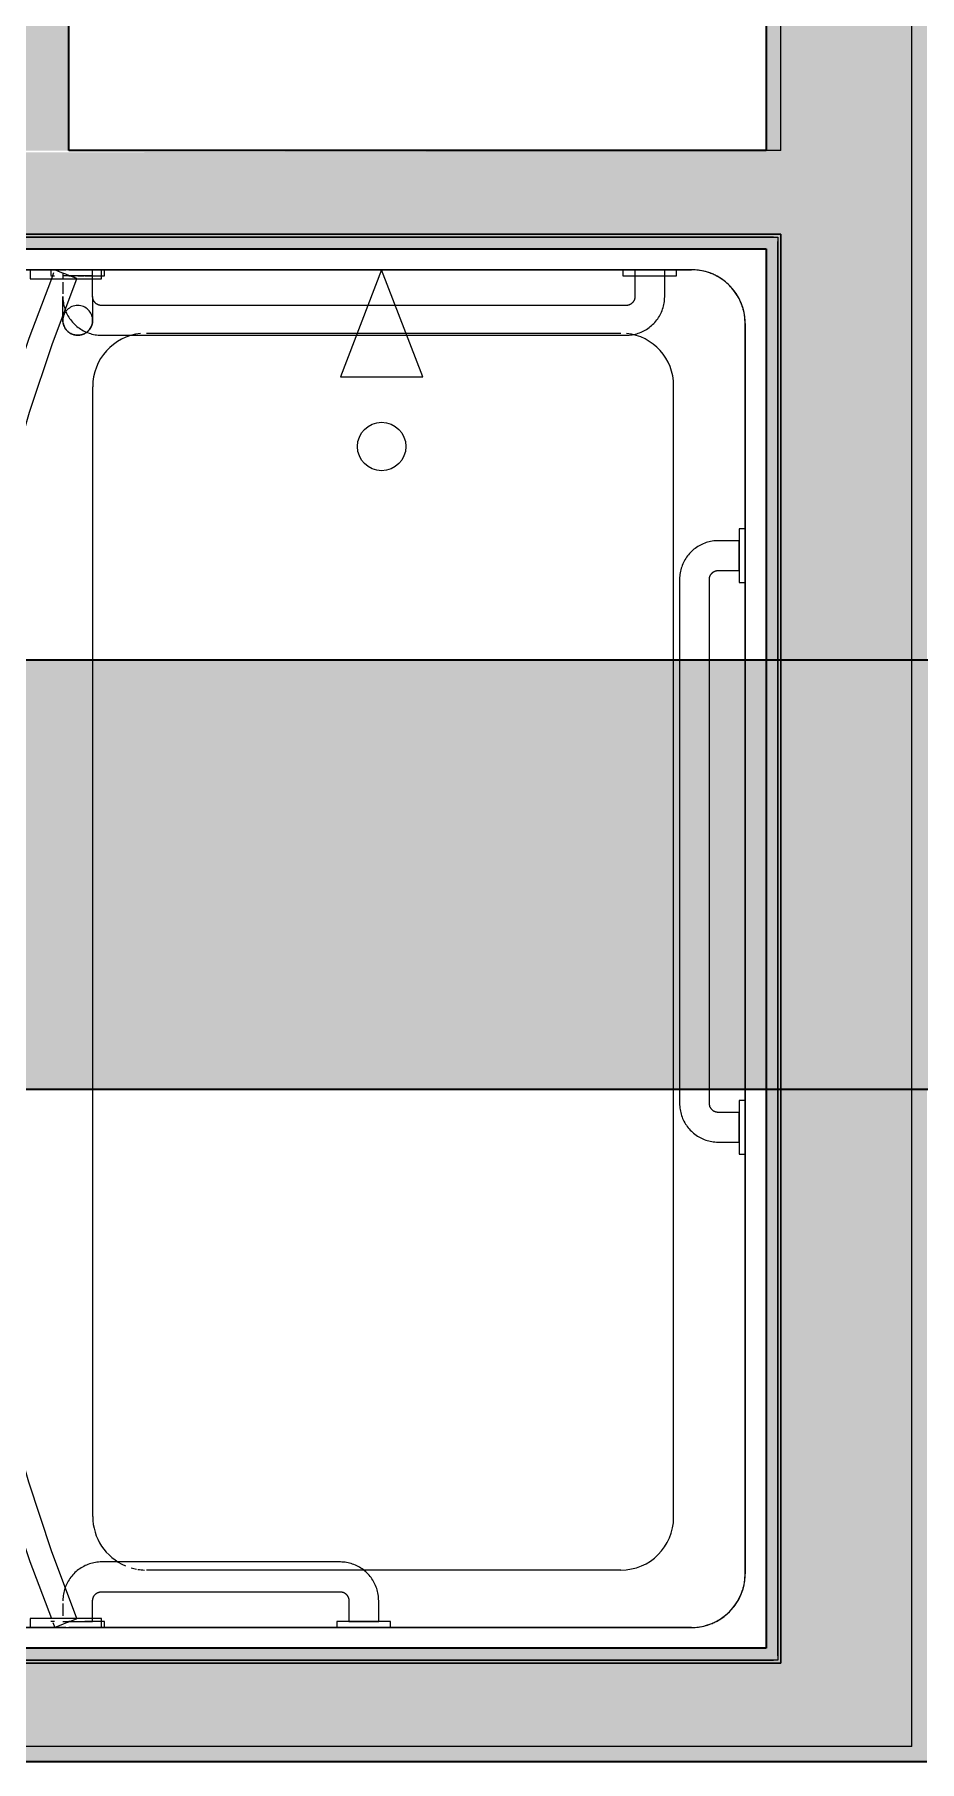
# Model space of a CAD drawing. Header units: inches. Extents: x 6 to 8416, y -388 to 6104.
# Drawn here: x 5370 to 5407.1, y 1670.8 to 1743.3 of the extents above; entities that cross this region are included whole.
import ezdxf

# ---------------------------------------------------------------- set-up
doc = ezdxf.new("R2010")
doc.units = ezdxf.units.IN
doc.header["$MEASUREMENT"] = 0
doc.linetypes.add('Dash 1_16_', pattern=[48, 24, -24])
for name, color, linetype, lineweight in [('A-GENM', 13, 'Continuous', 18), ('A-WALL', 113, 'Continuous', 25), ('A-WALL-PATT', 111, 'Continuous', 35), ('G-ANNO-SYMB', 111, 'Continuous', 13), ('I-WALL', 2, 'Continuous', 25), ('P-SANR-FIXT', 6, 'Continuous', 18), ('Q-SPCQ', 91, 'Continuous', 18)]:
    doc.layers.add(name, color=color, linetype=linetype, lineweight=lineweight)

# ---------------------------------------------------------------- blocks, each defined once
blk = doc.blocks.new('z Nested-Shower Surround-Tub-Prefab - Variable-V304-LEVEL 3 - PLAN Copy 1 Copy 1')
at = {"layer": 'A-GENM'}
for p, q in [((60, 0), (0, 0)), ((0, 0), (0, -32)), ((0, -0.625), (0, 0)), ((0, 0), (60, 0)), ((0, -32), (0, -0.625)), ((60, -32), (60, 0)), ((60, 0), (60, -0.625)), ((60, -0.625), (60, -32)), ((56.25, -1.5), (3.75, -1.5)), ((3.75, -1.5), (56.25, -1.5)), ((56.25, -1.5), (3.75, -1.5)), ((1.5, -3.75), (1.5, -5.058)), ((1.5, -29.25), (1.5, -3.75)), ((1.5, -3.75), (1.5, -5.058)), ((58.5, -29.25), (58.5, -3.75)), ((58.5, -3.75), (58.5, -29.25)), ((58.5, -29.25), (58.5, -3.75)), ((53.877, -4.5), (6.371, -4.5)), ((1.5, -5.942), (1.5, -29.058)), ((1.5, -5.942), (1.5, -29.058)), ((4.159, -15.729), (4.159, -6.712)), ((56.089, -6.712), (56.089, -18.5)), ((4.159, -17.771), (4.159, -15.729)), ((4.159, -26.623), (4.159, -17.771)), ((56.089, -18.5), (56.089, -26.623)), ((53.839, -28.873), (6.409, -28.873)), ((1.5, -29.869), (1.5, -29.25)), ((58.5, -29.869), (58.5, -29.25)), ((58.5, -29.25), (58.5, -29.869)), ((58.5, -29.869), (58.5, -29.25)), ((1.5, -30), (1.5, -30.75)), ((1.5, -30.75), (1.5, -30)), ((1.5, -30), (1.5, -30.75)), ((58.5, -30.75), (58.5, -30)), ((58.5, -30), (58.5, -30.75)), ((58.5, -30.75), (58.5, -30)), ((1.5, -30.75), (1.5, -32)), ((1.5, -32), (1.5, -30.75)), ((1.5, -30.75), (1.5, -32)), ((58.5, -32), (58.5, -30.75)), ((58.5, -30.75), (58.5, -32)), ((58.5, -32), (58.5, -30.75)), ((0, -32), (1.5, -32)), ((0.625, -32), (0.125, -32)), ((1.5, -32), (0.625, -32)), ((1.5, -32), (5.826, -32)), ((6.125, -32), (6.42, -32)), ((6.433, -32), (8.252, -32)), ((8.398, -32), (9.275, -32)), ((9.275, -32), (25.25, -32)), ((25.25, -32), (50.725, -32)), ((50.725, -32), (51.148, -32)), ((51.2, -32), (53.966, -32)), ((54.047, -32), (55.25, -32)), ((55.25, -32), (58.5, -32)), ((58.5, -32), (60, -32)), ((59.375, -32), (58.5, -32)), ((59.709, -32), (59.375, -32))]:
    blk.add_line(p, q, dxfattribs=at)
at = {"layer": 'A-GENM', "lineweight": 9}
for p, q in [((60, 0), (0, 0)), ((0, 0), (0, -33)), ((0, -0.625), (0, 0)), ((0, 0), (60, 0)), ((0, -32), (0, -0.625)), ((0.125, -33), (0.125, -0.125)), ((0.125, -0.125), (59.875, -0.125)), ((0.125, -0.313), (0.125, -0.625)), ((0.125, -0.625), (0.125, -32)), ((59.688, -0.125), (0.312, -0.125)), ((59.875, -0.125), (59.875, -33)), ((59.875, -0.625), (59.875, -0.313)), ((59.875, -32), (59.875, -0.625)), ((60, -33), (60, 0)), ((60, 0), (60, -0.625)), ((60, -0.625), (60, -32)), ((0, -33), (0, -32)), ((0.125, -32), (0.125, -33)), ((59.875, -33), (59.875, -32)), ((60, -32), (60, -33)), ((0, -33), (0.125, -33)), ((0.125, -33), (0, -33)), ((59.875, -33), (60, -33)), ((60, -33), (59.875, -33))]:
    blk.add_line(p, q, dxfattribs=at)
at = {"layer": 'A-GENM'}
blk.add_circle((8.92, -16.75), 1.016, dxfattribs=at)
for centre, radius, start, end in [((3.75, -3.75), 2.25, 90, 180), ((3.75, -3.75), 2.25, 135, 150), ((3.75, -3.75), 2.25, 135, 150), ((3.75, -3.75), 2.25, 120, 135), ((3.75, -3.75), 2.25, 120, 135), ((3.75, -3.75), 2.25, 114.97132, 120), ((3.75, -3.75), 2.25, 114.97132, 120), ((3.75, -3.75), 2.25, 110.02868, 114.97132), ((3.75, -3.75), 2.25, 110.02868, 114.97132), ((3.75, -3.75), 2.25, 105, 110.02868), ((3.75, -3.75), 2.25, 105, 110.02868), ((3.75, -3.75), 2.25, 90, 105), ((3.75, -3.75), 2.25, 90, 105), ((56.25, -3.75), 2.25, 75, 90), ((56.25, -3.75), 2.25, 0, 90), ((56.25, -3.75), 2.25, 75, 90), ((56.25, -3.75), 2.25, 69.97132, 75), ((56.25, -3.75), 2.25, 69.97132, 75), ((56.25, -3.75), 2.25, 65.02868, 69.97132), ((56.25, -3.75), 2.25, 65.02868, 69.97132), ((56.25, -3.75), 2.25, 60, 65.02868), ((56.25, -3.75), 2.25, 60, 65.02868), ((56.25, -3.75), 2.25, 45, 60), ((56.25, -3.75), 2.25, 45, 60), ((56.25, -3.75), 2.25, 30, 45), ((56.25, -3.75), 2.25, 30, 45), ((3.75, -3.75), 2.25, 155.02868, 159.97132), ((3.75, -3.75), 2.25, 155.02868, 159.97132), ((3.75, -3.75), 2.25, 150, 155.02868), ((3.75, -3.75), 2.25, 150, 155.02868), ((56.25, -3.75), 2.25, 24.97132, 30), ((56.25, -3.75), 2.25, 24.97132, 30), ((56.25, -3.75), 2.25, 20.02868, 24.97132), ((56.25, -3.75), 2.25, 20.02868, 24.97132), ((3.75, -3.75), 2.25, 165, 180), ((3.75, -3.75), 2.25, 165, 180), ((3.75, -3.75), 2.25, 159.97132, 165), ((3.75, -3.75), 2.25, 159.97132, 165), ((56.25, -3.75), 2.25, 15, 20.02868), ((56.25, -3.75), 2.25, 15, 20.02868), ((56.25, -3.75), 2.25, 0, 15), ((56.25, -3.75), 2.25, 0, 15), ((6.371, -6.712), 2.212, 90, 173.90233), ((53.877, -6.712), 2.212, 0, 90), ((53.839, -26.623), 2.25, 350.70084, 358.17134), ((6.409, -26.623), 2.25, 186.2418, 270), ((53.839, -26.623), 2.25, 270, 336.98712), ((53.839, -26.623), 2.25, 343.42574, 349.3325)]:
    blk.add_arc(centre, radius, start, end, dxfattribs=at)
blk = doc.blocks.new('z Nested-Shower Grab Bars - Variable-V305-LEVEL 3 - PLAN Copy 1 Copy 1')
at = {"layer": 'A-GENM', "linetype": 'Dash 1_16_', "lineweight": 9}
for p, q in [((10.875, 0), (10.875, -0.25)), ((10.913, 0), (10.875, 0)), ((10.913, 0), (10.875, 0)), ((10.875, 0), (10.875, -0.25)), ((10.913, 0), (10.875, 0)), ((10.913, 0), (10.875, 0)), ((10.875, -0.25), (11.687, -0.25)), ((10.875, -0.25), (11.687, -0.25)), ((10.875, -0.25), (11.687, -0.25)), ((10.875, -0.25), (13.125, -0.25)), ((11.026, 0), (10.913, 0)), ((11.026, 0), (10.913, 0)), ((11.026, 0), (10.913, 0)), ((11.026, 0), (10.913, 0)), ((11.205, 0), (11.026, 0)), ((11.205, 0), (11.026, 0)), ((11.205, 0), (11.026, 0)), ((11.205, 0), (11.026, 0)), ((11.438, 0), (11.205, 0)), ((11.438, 0), (11.205, 0)), ((11.438, 0), (11.205, 0)), ((11.438, 0), (11.205, 0)), ((11.375, -0.25), (11.375, -1.125)), ((11.688, -0.25), (11.375, -0.25)), ((11.688, -0.25), (11.375, -0.25)), ((11.375, -0.25), (11.375, -1.125)), ((12.625, -0.25), (11.375, -0.25)), ((11.688, -0.25), (11.375, -0.25)), ((11.709, 0), (11.438, 0)), ((11.709, 0), (11.438, 0)), ((11.709, 0), (11.438, 0)), ((11.709, 0), (11.438, 0)), ((11.838, -0.25), (11.688, -0.25)), ((11.838, -0.25), (11.688, -0.25)), ((11.838, -0.25), (11.688, -0.25)), ((12, 0), (11.709, 0)), ((12, 0), (11.709, 0)), ((12, 0), (11.709, 0)), ((12, 0), (11.709, 0)), ((12, -0.25), (11.838, -0.25)), ((12, -0.25), (11.838, -0.25)), ((12, -0.25), (11.838, -0.25)), ((12.291, 0), (12, 0)), ((12.291, 0), (12, 0)), ((12.291, 0), (12, 0)), ((12.291, 0), (12, 0)), ((12.162, -0.25), (12, -0.25)), ((12.162, -0.25), (12, -0.25)), ((12.162, -0.25), (12, -0.25)), ((12.313, -0.25), (12.162, -0.25)), ((12.313, -0.25), (12.162, -0.25)), ((12.313, -0.25), (12.162, -0.25)), ((12.563, 0), (12.291, 0)), ((12.563, 0), (12.291, 0)), ((12.563, 0), (12.291, 0)), ((12.563, 0), (12.291, 0)), ((12.313, -0.25), (13.125, -0.25)), ((12.313, -0.25), (13.125, -0.25)), ((12.625, -0.25), (12.313, -0.25)), ((12.625, -0.25), (12.313, -0.25)), ((12.313, -0.25), (13.125, -0.25)), ((12.625, -0.25), (12.313, -0.25)), ((12.795, 0), (12.563, 0)), ((12.795, 0), (12.563, 0)), ((12.795, 0), (12.563, 0)), ((12.795, 0), (12.563, 0)), ((12.625, -1.125), (12.625, -0.25)), ((12.625, -1.125), (12.625, -0.25)), ((12.974, 0), (12.795, 0)), ((12.974, 0), (12.795, 0)), ((12.974, 0), (12.795, 0)), ((12.974, 0), (12.795, 0)), ((13.087, 0), (12.974, 0)), ((13.087, 0), (12.974, 0)), ((13.087, 0), (12.974, 0)), ((13.087, 0), (12.974, 0)), ((13.125, 0), (13.087, 0)), ((13.125, 0), (13.087, 0)), ((13.125, 0), (13.087, 0)), ((13.125, 0), (13.087, 0)), ((13.125, -0.25), (13.125, 0)), ((13.125, -0.25), (13.125, 0)), ((34.875, 0), (34.875, -0.25)), ((34.913, 0), (34.875, 0)), ((34.913, 0), (34.875, 0)), ((34.875, 0), (34.875, -0.25)), ((34.913, 0), (34.875, 0)), ((34.913, 0), (34.875, 0)), ((34.875, -0.25), (35.687, -0.25)), ((34.875, -0.25), (35.687, -0.25)), ((34.875, -0.25), (35.687, -0.25)), ((34.875, -0.25), (37.125, -0.25)), ((35.026, 0), (34.913, 0)), ((35.026, 0), (34.913, 0)), ((35.026, 0), (34.913, 0)), ((35.026, 0), (34.913, 0)), ((35.205, 0), (35.026, 0)), ((35.205, 0), (35.026, 0)), ((35.205, 0), (35.026, 0)), ((35.205, 0), (35.026, 0)), ((35.438, 0), (35.205, 0)), ((35.438, 0), (35.205, 0)), ((35.438, 0), (35.205, 0)), ((35.438, 0), (35.205, 0)), ((35.375, -0.25), (35.375, -1.125)), ((35.688, -0.25), (35.375, -0.25)), ((35.688, -0.25), (35.375, -0.25)), ((35.375, -0.25), (35.375, -1.125)), ((35.688, -0.25), (35.375, -0.25)), ((36.625, -0.25), (35.375, -0.25)), ((35.709, 0), (35.438, 0)), ((35.709, 0), (35.438, 0)), ((35.709, 0), (35.438, 0)), ((35.709, 0), (35.438, 0)), ((36.313, -0.25), (35.688, -0.25)), ((35.838, -0.25), (35.688, -0.25)), ((35.838, -0.25), (35.688, -0.25)), ((36, 0), (35.709, 0)), ((36, 0), (35.709, 0)), ((36, 0), (35.709, 0)), ((36, 0), (35.709, 0)), ((36, -0.25), (35.838, -0.25)), ((36, -0.25), (35.838, -0.25)), ((36.291, 0), (36, 0)), ((36.291, 0), (36, 0)), ((36.291, 0), (36, 0)), ((36.291, 0), (36, 0)), ((36.162, -0.25), (36, -0.25)), ((36.162, -0.25), (36, -0.25)), ((36.313, -0.25), (36.162, -0.25)), ((36.313, -0.25), (36.162, -0.25)), ((36.563, 0), (36.291, 0)), ((36.563, 0), (36.291, 0)), ((36.563, 0), (36.291, 0)), ((36.563, 0), (36.291, 0)), ((36.313, -0.25), (37.125, -0.25)), ((36.313, -0.25), (37.125, -0.25)), ((36.625, -0.25), (36.313, -0.25)), ((36.625, -0.25), (36.313, -0.25)), ((36.313, -0.25), (37.125, -0.25)), ((36.625, -0.25), (36.313, -0.25)), ((36.795, 0), (36.563, 0)), ((36.795, 0), (36.563, 0)), ((36.795, 0), (36.563, 0)), ((36.795, 0), (36.563, 0)), ((36.625, -1.125), (36.625, -0.25)), ((36.625, -1.125), (36.625, -0.25)), ((36.974, 0), (36.795, 0)), ((36.974, 0), (36.795, 0)), ((36.974, 0), (36.795, 0)), ((36.974, 0), (36.795, 0)), ((37.087, 0), (36.974, 0)), ((37.087, 0), (36.974, 0)), ((37.087, 0), (36.974, 0)), ((37.087, 0), (36.974, 0)), ((37.125, 0), (37.087, 0)), ((37.125, 0), (37.087, 0)), ((37.125, 0), (37.087, 0)), ((37.125, 0), (37.087, 0)), ((37.125, -0.25), (37.125, 0)), ((37.125, -0.25), (37.125, 0)), ((35, -1.5), (13, -1.5)), ((35, -1.5), (13, -1.5)), ((0.25, -2.875), (0, -2.875)), ((0, -2.875), (0, -2.913)), ((0, -2.875), (0, -2.913)), ((0.25, -3.438), (0.25, -2.875)), ((0.25, -5.125), (0.25, -2.875)), ((13, -2.75), (35, -2.75)), ((13, -2.75), (35, -2.75)), ((0, -2.913), (0, -3.026)), ((0, -2.913), (0, -3.026)), ((0, -3.026), (0, -3.205)), ((0, -3.026), (0, -3.205)), ((0, -3.205), (0, -3.438)), ((0, -3.205), (0, -3.438)), ((1.125, -3.375), (0, -3.375)), ((0, -3.375), (0, -3.396)), ((0, -3.375), (0, -3.396)), ((0, -3.396), (0, -3.459)), ((0, -3.396), (0, -3.459)), ((0, -3.438), (0, -3.709)), ((0, -3.459), (0, -3.558)), ((0, -3.459), (0, -3.558)), ((0, -3.558), (0, -3.688)), ((0, -3.558), (0, -3.688)), ((0, -3.688), (0, -3.838)), ((0, -3.688), (0, -3.838)), ((0, -3.709), (0, -4)), ((0, -3.838), (0, -4)), ((0, -3.838), (0, -4)), ((0, -4), (0, -4.291)), ((0, -4), (0, -4.162)), ((0, -4), (0, -4.162)), ((0, -4.162), (0, -4.313)), ((0, -4.162), (0, -4.313)), ((0, -4.291), (0, -4.563)), ((0, -4.313), (0, -4.442)), ((0, -4.313), (0, -4.442)), ((0, -4.442), (0, -4.541)), ((0, -4.442), (0, -4.541)), ((0, -4.541), (0, -4.604)), ((0, -4.541), (0, -4.604)), ((0, -4.563), (0, -4.795)), ((0, -4.563), (0, -4.795)), ((0, -4.604), (0, -4.625)), ((0, -4.604), (0, -4.625)), ((0, -4.625), (1.125, -4.625)), ((0, -4.795), (0, -4.974)), ((0, -4.795), (0, -4.974)), ((0, -4.974), (0, -5.087)), ((0, -4.974), (0, -5.087)), ((0.25, -5.125), (0.25, -4.563)), ((1.5, -5), (1.5, -14.674)), ((2.75, -14.194), (2.75, -5)), ((0, -5.087), (0, -5.125)), ((0, -5.087), (0, -5.125)), ((0, -5.125), (0.25, -5.125)), ((2.75, -16.306), (2.75, -14.194)), ((1.5, -14.674), (1.5, -15.826)), ((57, -14.875), (56.75, -14.875)), ((56.75, -14.875), (56.75, -17.125)), ((56.75, -14.875), (56.75, -15.687)), ((57, -14.913), (57, -14.875)), ((57, -14.913), (57, -14.875)), ((57, -15.026), (57, -14.913)), ((57, -15.026), (57, -14.913)), ((57, -15.205), (57, -15.026)), ((57, -15.205), (57, -15.026)), ((57, -15.438), (57, -15.205)), ((57, -15.438), (57, -15.205)), ((1.5, -15.826), (1.5, -27)), ((56.75, -15.375), (55.875, -15.375)), ((56.75, -16.625), (56.75, -15.375)), ((56.75, -15.688), (56.75, -15.375)), ((56.75, -15.838), (56.75, -15.688)), ((56.75, -16), (56.75, -15.838)), ((57, -15.709), (57, -15.438)), ((57, -15.709), (57, -15.438)), ((57, -16), (57, -15.709)), ((57, -16), (57, -15.709)), ((2.75, -27), (2.75, -16.306)), ((55.875, -16.625), (56.75, -16.625)), ((56.75, -16.162), (56.75, -16)), ((56.75, -16.313), (56.75, -16.162)), ((56.75, -16.313), (56.75, -17.125)), ((56.75, -16.625), (56.75, -16.313)), ((57, -16.291), (57, -16)), ((57, -16.291), (57, -16)), ((57, -16.563), (57, -16.291)), ((57, -16.563), (57, -16.291)), ((57, -16.795), (57, -16.563)), ((57, -16.795), (57, -16.563)), ((54.25, -17), (54.25, -27)), ((55.5, -27), (55.5, -17)), ((56.75, -17.125), (57, -17.125)), ((57, -16.974), (57, -16.795)), ((57, -16.974), (57, -16.795)), ((57, -17.087), (57, -16.974)), ((57, -17.087), (57, -16.974)), ((57, -17.125), (57, -17.087)), ((57, -17.125), (57, -17.087)), ((0.25, -26.875), (0, -26.875)), ((0, -26.875), (0, -26.913)), ((0, -26.875), (0, -26.913)), ((0.25, -26.875), (0, -26.875)), ((0, -26.875), (0, -26.913)), ((0, -26.875), (0, -26.913)), ((0, -26.913), (0, -27.026)), ((0, -26.913), (0, -27.026)), ((0, -26.913), (0, -27.026)), ((0, -26.913), (0, -27.026)), ((0, -27.026), (0, -27.205)), ((0, -27.026), (0, -27.205)), ((0, -27.026), (0, -27.205)), ((0, -27.026), (0, -27.205)), ((0, -27.205), (0, -27.438)), ((0, -27.205), (0, -27.438)), ((0, -27.205), (0, -27.438)), ((0, -27.205), (0, -27.438)), ((1.125, -27.375), (0, -27.375)), ((0, -27.375), (0, -27.396)), ((0, -27.375), (0, -27.396)), ((0, -27.396), (0, -27.459)), ((0, -27.396), (0, -27.459)), ((0, -27.438), (0, -27.709)), ((0, -27.438), (0, -27.709)), ((0, -27.438), (0, -27.709)), ((0, -27.459), (0, -27.558)), ((0, -27.459), (0, -27.558)), ((0.25, -27.438), (0.25, -26.875)), ((0.25, -27.687), (0.25, -26.875)), ((0.25, -27.687), (0.25, -26.875)), ((0.25, -27.709), (0.25, -26.875)), ((1.125, -27.375), (0.25, -27.375)), ((0.25, -27.375), (0.25, -27.688)), ((0.25, -27.375), (0.25, -27.688)), ((1.966, -27.375), (1.987, -27.375)), ((1.987, -27.375), (2.007, -27.375)), ((2.007, -27.375), (2.025, -27.375)), ((2.025, -27.375), (2.042, -27.375)), ((2.042, -27.375), (2.057, -27.375)), ((2.057, -27.375), (2.071, -27.375)), ((2.071, -27.375), (2.083, -27.375)), ((2.083, -27.375), (2.094, -27.375)), ((2.094, -27.375), (2.103, -27.375)), ((2.103, -27.375), (2.11, -27.375)), ((2.11, -27.375), (2.116, -27.375)), ((2.116, -27.375), (2.121, -27.375)), ((2.121, -27.375), (2.124, -27.375)), ((2.124, -27.375), (2.125, -27.375)), ((2.125, -27.375), (2.15, -27.375)), ((2.15, -27.375), (2.175, -27.377)), ((2.175, -27.377), (2.2, -27.379)), ((2.2, -27.379), (2.225, -27.383)), ((2.225, -27.383), (2.249, -27.387)), ((2.249, -27.387), (2.274, -27.393)), ((2.274, -27.393), (2.298, -27.399)), ((2.298, -27.399), (2.322, -27.407)), ((2.322, -27.407), (2.345, -27.415)), ((2.345, -27.415), (2.368, -27.424)), ((2.368, -27.424), (2.391, -27.435)), ((2.391, -27.435), (2.414, -27.446)), ((2.414, -27.446), (2.436, -27.458)), ((2.436, -27.458), (2.457, -27.47)), ((2.457, -27.47), (2.478, -27.484)), ((2.478, -27.484), (2.498, -27.499)), ((2.498, -27.499), (2.518, -27.514)), ((2.518, -27.514), (2.537, -27.53)), ((2.537, -27.53), (2.556, -27.547)), ((2.556, -27.547), (2.573, -27.565)), ((56.75, -27.375), (55.875, -27.375)), ((57, -26.875), (56.75, -26.875)), ((56.75, -26.875), (56.75, -27.709)), ((56.75, -26.875), (56.75, -27.687)), ((56.75, -27.688), (56.75, -27.375)), ((56.75, -27.688), (56.75, -27.375)), ((57, -26.913), (57, -26.875)), ((57, -26.913), (57, -26.875)), ((57, -27.026), (57, -26.913)), ((57, -27.026), (57, -26.913)), ((57, -27.205), (57, -27.026)), ((57, -27.205), (57, -27.026)), ((57, -27.438), (57, -27.205)), ((57, -27.438), (57, -27.205)), ((57, -27.709), (57, -27.438)), ((57, -27.709), (57, -27.438)), ((0, -27.558), (0, -27.688)), ((0, -27.558), (0, -27.688)), ((0, -27.688), (0, -27.838)), ((0, -27.688), (0, -27.838)), ((0, -27.749), (0, -28)), ((0, -27.749), (0, -28)), ((0, -27.749), (0, -28)), ((0, -27.838), (0, -28.442)), ((0, -27.838), (0, -28)), ((0, -28), (0, -28.162)), ((0, -28.113), (0, -28.291)), ((0, -28.113), (0, -28.291)), ((0, -28.113), (0, -28.291)), ((0, -28.162), (0, -28.313)), ((0.25, -27.688), (0.25, -27.838)), ((0.25, -27.688), (0.25, -27.838)), ((0.25, -27.991), (0.25, -27.749)), ((0.25, -27.838), (0.25, -28)), ((0.25, -27.838), (0.25, -28)), ((0.25, -28), (0.25, -28.162)), ((0.25, -28), (0.25, -28.313)), ((0.25, -28.291), (0.25, -28.113)), ((0.25, -28.162), (0.25, -28.313)), ((2.095, -28.303), (2.147, -28.264)), ((2.147, -28.264), (2.197, -28.222)), ((2.197, -28.222), (2.244, -28.178)), ((2.244, -28.178), (2.291, -28.132)), ((2.291, -28.132), (2.335, -28.085)), ((2.335, -28.085), (2.377, -28.035)), ((2.377, -28.035), (2.418, -27.984)), ((2.418, -27.984), (2.456, -27.932)), ((2.456, -27.932), (2.492, -27.878)), ((2.492, -27.878), (2.526, -27.823)), ((2.526, -27.823), (2.558, -27.766)), ((2.558, -27.766), (2.588, -27.708)), ((2.573, -27.565), (2.59, -27.583)), ((2.588, -27.708), (2.615, -27.649)), ((2.59, -27.583), (2.607, -27.602)), ((2.607, -27.602), (2.622, -27.621)), ((2.615, -27.649), (2.64, -27.589)), ((2.622, -27.621), (2.637, -27.642)), ((2.637, -27.642), (2.651, -27.662)), ((2.651, -27.662), (2.664, -27.684)), ((2.664, -27.684), (2.676, -27.705)), ((2.676, -27.705), (2.688, -27.728)), ((2.693, -28.26), (2.682, -28.283)), ((2.688, -27.728), (2.698, -27.75)), ((2.703, -28.237), (2.693, -28.26)), ((2.698, -27.75), (2.708, -27.774)), ((2.712, -28.214), (2.703, -28.237)), ((2.708, -27.774), (2.716, -27.797)), ((2.72, -28.19), (2.712, -28.214)), ((2.716, -27.797), (2.724, -27.821)), ((2.727, -28.166), (2.72, -28.19)), ((2.724, -27.821), (2.73, -27.845)), ((2.734, -28.142), (2.727, -28.166)), ((2.73, -27.845), (2.736, -27.869)), ((2.739, -28.118), (2.734, -28.142)), ((2.736, -27.869), (2.741, -27.894)), ((2.743, -28.093), (2.739, -28.118)), ((2.741, -27.894), (2.745, -27.918)), ((2.746, -28.068), (2.743, -28.093)), ((2.745, -27.918), (2.747, -27.943)), ((2.749, -28.043), (2.746, -28.068)), ((2.747, -27.943), (2.749, -27.968)), ((2.749, -27.968), (2.75, -27.993)), ((2.75, -28.018), (2.749, -28.043)), ((2.75, -27.993), (2.75, -28.018)), ((56.75, -27.838), (56.75, -27.688)), ((56.75, -27.838), (56.75, -27.688)), ((56.75, -28), (56.75, -27.838)), ((56.75, -28), (56.75, -27.838)), ((56.75, -28.162), (56.75, -28)), ((56.75, -28.162), (56.75, -28)), ((56.75, -28.313), (56.75, -28.162)), ((56.75, -28.313), (56.75, -28.162)), ((57, -28), (57, -27.749)), ((57, -28), (57, -27.749)), ((57, -28.371), (57, -28.113)), ((57, -28.291), (57, -28.113)), ((0, -28.291), (0, -28.371)), ((0, -28.291), (0, -28.371)), ((0, -28.291), (0, -28.371)), ((0, -28.291), (0, -28.371)), ((0, -28.313), (0, -28.442)), ((0, -28.442), (0, -28.541)), ((0, -28.442), (0, -28.541)), ((0, -28.541), (0, -28.604)), ((0, -28.541), (0, -28.604)), ((0, -28.563), (0, -28.795)), ((0, -28.563), (0, -28.795)), ((0, -28.563), (0, -28.795)), ((0, -28.563), (0, -28.795)), ((0, -28.604), (0, -28.625)), ((0, -28.604), (0, -28.625)), ((0, -28.974), (0, -29.087)), ((0, -28.974), (0, -29.087)), ((0, -28.974), (0, -29.087)), ((0, -28.974), (0, -29.087)), ((0.154, -28.625), (0.375, -28.625)), ((0.25, -28.371), (0.25, -28.291)), ((0.25, -28.371), (0.25, -28.291)), ((0.25, -28.371), (0.25, -28.291)), ((0.25, -28.371), (0.25, -28.291)), ((0.25, -28.313), (0.25, -28.442)), ((0.25, -28.313), (0.25, -28.442)), ((0.25, -28.442), (0.25, -28.541)), ((0.25, -28.442), (0.25, -28.625)), ((0.25, -28.541), (0.25, -28.625)), ((0.25, -29.087), (0.25, -28.974)), ((0.25, -29.087), (0.25, -28.974)), ((0.25, -29.087), (0.25, -28.974)), ((0.25, -29.087), (0.25, -28.974)), ((0.515, -28.625), (1.004, -28.625)), ((0.515, -28.625), (1.004, -28.625)), ((1.125, -28.625), (1.19, -28.624)), ((1.136, -28.625), (1.125, -28.625)), ((1.176, -28.625), (1.136, -28.625)), ((1.216, -28.625), (1.176, -28.625)), ((1.19, -28.624), (1.255, -28.62)), ((1.255, -28.625), (1.216, -28.625)), ((1.255, -28.62), (1.32, -28.613)), ((1.295, -28.625), (1.255, -28.625)), ((1.334, -28.625), (1.295, -28.625)), ((1.32, -28.613), (1.384, -28.604)), ((1.373, -28.625), (1.334, -28.625)), ((1.412, -28.625), (1.373, -28.625)), ((1.384, -28.604), (1.448, -28.593)), ((1.45, -28.625), (1.412, -28.625)), ((1.448, -28.593), (1.511, -28.578)), ((1.487, -28.625), (1.45, -28.625)), ((1.524, -28.625), (1.487, -28.625)), ((1.511, -28.578), (1.574, -28.562)), ((1.561, -28.625), (1.524, -28.625)), ((1.596, -28.625), (1.561, -28.625)), ((1.574, -28.562), (1.636, -28.543)), ((1.631, -28.625), (1.596, -28.625)), ((1.665, -28.625), (1.631, -28.625)), ((1.636, -28.543), (1.697, -28.521)), ((1.699, -28.625), (1.665, -28.625)), ((1.697, -28.521), (1.758, -28.497)), ((1.731, -28.625), (1.699, -28.625)), ((1.762, -28.625), (1.731, -28.625)), ((1.758, -28.497), (1.817, -28.47)), ((1.792, -28.625), (1.762, -28.625)), ((1.822, -28.625), (1.792, -28.625)), ((1.817, -28.47), (1.875, -28.441)), ((1.85, -28.625), (1.822, -28.625)), ((1.877, -28.625), (1.85, -28.625)), ((1.875, -28.441), (1.932, -28.41)), ((1.903, -28.625), (1.877, -28.625)), ((1.927, -28.625), (1.903, -28.625)), ((1.95, -28.625), (1.927, -28.625)), ((1.932, -28.41), (1.988, -28.377)), ((1.972, -28.625), (1.95, -28.625)), ((1.993, -28.625), (1.972, -28.625)), ((1.988, -28.377), (2.043, -28.341)), ((2.012, -28.625), (1.993, -28.625)), ((2.03, -28.625), (2.012, -28.625)), ((2.046, -28.625), (2.03, -28.625)), ((2.043, -28.341), (2.095, -28.303)), ((2.061, -28.625), (2.046, -28.625)), ((2.074, -28.625), (2.061, -28.625)), ((2.086, -28.625), (2.074, -28.625)), ((2.096, -28.625), (2.086, -28.625)), ((2.105, -28.625), (2.096, -28.625)), ((2.112, -28.625), (2.105, -28.625)), ((2.118, -28.625), (2.112, -28.625)), ((2.122, -28.625), (2.118, -28.625)), ((2.124, -28.625), (2.122, -28.625)), ((2.125, -28.625), (2.124, -28.625)), ((2.138, -28.625), (2.125, -28.625)), ((2.163, -28.624), (2.138, -28.625)), ((2.188, -28.622), (2.163, -28.624)), ((2.213, -28.619), (2.188, -28.622)), ((2.238, -28.615), (2.213, -28.619)), ((2.262, -28.61), (2.238, -28.615)), ((2.287, -28.604), (2.262, -28.61)), ((2.311, -28.597), (2.287, -28.604)), ((2.334, -28.589), (2.311, -28.597)), ((2.358, -28.58), (2.334, -28.589)), ((2.381, -28.57), (2.358, -28.58)), ((2.403, -28.56), (2.381, -28.57)), ((2.426, -28.548), (2.403, -28.56)), ((2.447, -28.536), (2.426, -28.548)), ((2.468, -28.522), (2.447, -28.536)), ((2.489, -28.508), (2.468, -28.522)), ((2.509, -28.493), (2.489, -28.508)), ((2.528, -28.477), (2.509, -28.493)), ((2.547, -28.461), (2.528, -28.477)), ((2.565, -28.444), (2.547, -28.461)), ((2.583, -28.426), (2.565, -28.444)), ((2.599, -28.407), (2.583, -28.426)), ((2.615, -28.388), (2.599, -28.407)), ((2.63, -28.368), (2.615, -28.388)), ((2.645, -28.347), (2.63, -28.368)), ((2.658, -28.326), (2.645, -28.347)), ((2.671, -28.305), (2.658, -28.326)), ((2.682, -28.283), (2.671, -28.305)), ((55.286, -28.515), (55.347, -28.537)), ((55.347, -28.537), (55.409, -28.557)), ((55.409, -28.557), (55.472, -28.574)), ((55.472, -28.574), (55.535, -28.589)), ((55.535, -28.589), (55.599, -28.601)), ((55.599, -28.601), (55.663, -28.611)), ((55.663, -28.611), (55.728, -28.618)), ((55.728, -28.618), (55.792, -28.623)), ((55.792, -28.623), (55.857, -28.625)), ((55.857, -28.625), (55.875, -28.625)), ((55.998, -28.625), (56.516, -28.625)), ((56.75, -28.291), (56.75, -28.371)), ((56.75, -28.291), (56.75, -28.371)), ((56.75, -28.442), (56.75, -28.313)), ((56.75, -28.442), (56.75, -28.313)), ((56.75, -28.541), (56.75, -28.442)), ((56.75, -28.541), (56.75, -28.442)), ((56.75, -28.625), (56.75, -28.541)), ((56.75, -28.625), (56.75, -28.541)), ((56.75, -28.974), (56.75, -29.087)), ((56.75, -28.974), (56.75, -29.087)), ((57, -28.371), (57, -28.291)), ((57, -28.795), (57, -28.563)), ((57, -28.795), (57, -28.563)), ((57, -29.087), (57, -28.974)), ((57, -29.125), (57, -28.974)), ((0, -29.087), (0, -29.125)), ((0, -29.087), (0, -29.125)), ((0, -29.087), (0, -29.125)), ((0, -29.087), (0, -29.125)), ((0, -29.125), (0.245, -29.125)), ((0, -29.125), (0.245, -29.125)), ((0.25, -29.125), (0.25, -29.087)), ((0.25, -29.125), (0.25, -29.087)), ((0.25, -29.125), (0.25, -29.087)), ((0.25, -29.125), (0.25, -29.087)), ((56.75, -29.087), (56.75, -29.125)), ((56.75, -29.087), (56.75, -29.125)), ((57, -29.125), (57, -29.087))]:
    blk.add_line(p, q, dxfattribs=at)
at = {"layer": 'A-GENM', "linetype": 'Dash 1_16_', "lineweight": 9, "flags": 128}
for points in [[(11.375, -1.125), (11.376, -1.19), (11.38, -1.255), (11.387, -1.32), (11.396, -1.384), (11.407, -1.448), (11.422, -1.511), (11.438, -1.574), (11.457, -1.636), (11.479, -1.697), (11.503, -1.758), (11.53, -1.817), (11.559, -1.875), (11.59, -1.932), (11.623, -1.988), (11.659, -2.043), (11.697, -2.095), (11.736, -2.147), (11.778, -2.197), (11.822, -2.244), (11.868, -2.291), (11.915, -2.335), (11.965, -2.377), (12.016, -2.418), (12.068, -2.456), (12.122, -2.492), (12.177, -2.526), (12.234, -2.558), (12.292, -2.588), (12.351, -2.615), (12.411, -2.64), (12.472, -2.662), (12.534, -2.682), (12.597, -2.699), (12.66, -2.714), (12.724, -2.726), (12.788, -2.736), (12.853, -2.743), (12.917, -2.748), (12.982, -2.75), (13, -2.75)], [(11.375, -1.125), (11.376, -1.19), (11.38, -1.255), (11.387, -1.32), (11.396, -1.384), (11.407, -1.448), (11.422, -1.511), (11.438, -1.574), (11.457, -1.636), (11.479, -1.697), (11.503, -1.758), (11.53, -1.817), (11.559, -1.875), (11.59, -1.932), (11.623, -1.988), (11.659, -2.043), (11.697, -2.095), (11.736, -2.147), (11.778, -2.197), (11.822, -2.244), (11.868, -2.291), (11.915, -2.335), (11.965, -2.377), (12.016, -2.418), (12.068, -2.456), (12.122, -2.492), (12.177, -2.526), (12.234, -2.558), (12.292, -2.588), (12.351, -2.615), (12.411, -2.64), (12.472, -2.662), (12.534, -2.682), (12.597, -2.699), (12.66, -2.714), (12.724, -2.726), (12.788, -2.736), (12.853, -2.743), (12.917, -2.748), (12.982, -2.75), (13, -2.75)], [(13, -1.5), (12.985, -1.5), (12.97, -1.499), (12.955, -1.497), (12.94, -1.495), (12.925, -1.493), (12.911, -1.489), (12.896, -1.485), (12.882, -1.481), (12.868, -1.476), (12.854, -1.47), (12.84, -1.464), (12.827, -1.458), (12.814, -1.45), (12.801, -1.443), (12.788, -1.435), (12.776, -1.426), (12.764, -1.417), (12.753, -1.407), (12.742, -1.397), (12.731, -1.386), (12.721, -1.375), (12.711, -1.364), (12.702, -1.352), (12.693, -1.34), (12.684, -1.328), (12.677, -1.315), (12.669, -1.302), (12.662, -1.288), (12.656, -1.275), (12.65, -1.261), (12.645, -1.247), (12.641, -1.233), (12.637, -1.218), (12.633, -1.203), (12.63, -1.189), (12.628, -1.174), (12.627, -1.159), (12.625, -1.144), (12.625, -1.129), (12.625, -1.125)], [(13, -1.5), (12.985, -1.5), (12.97, -1.499), (12.955, -1.497), (12.94, -1.495), (12.925, -1.493), (12.911, -1.489), (12.896, -1.485), (12.882, -1.481), (12.868, -1.476), (12.854, -1.47), (12.84, -1.464), (12.827, -1.458), (12.814, -1.45), (12.801, -1.443), (12.788, -1.435), (12.776, -1.426), (12.764, -1.417), (12.753, -1.407), (12.742, -1.397), (12.731, -1.386), (12.721, -1.375), (12.711, -1.364), (12.702, -1.352), (12.693, -1.34), (12.684, -1.328), (12.677, -1.315), (12.669, -1.302), (12.662, -1.288), (12.656, -1.275), (12.65, -1.261), (12.645, -1.247), (12.641, -1.233), (12.637, -1.218), (12.633, -1.203), (12.63, -1.189), (12.628, -1.174), (12.627, -1.159), (12.625, -1.144), (12.625, -1.129), (12.625, -1.125)], [(35.375, -1.125), (35.375, -1.14), (35.374, -1.155), (35.372, -1.17), (35.37, -1.185), (35.368, -1.2), (35.364, -1.214), (35.36, -1.229), (35.356, -1.243), (35.351, -1.257), (35.345, -1.271), (35.339, -1.285), (35.333, -1.298), (35.325, -1.311), (35.318, -1.324), (35.31, -1.337), (35.301, -1.349), (35.292, -1.361), (35.282, -1.372), (35.272, -1.383), (35.261, -1.394), (35.25, -1.404), (35.239, -1.414), (35.227, -1.423), (35.215, -1.432), (35.203, -1.441), (35.19, -1.448), (35.177, -1.456), (35.163, -1.463), (35.15, -1.469), (35.136, -1.475), (35.122, -1.48), (35.108, -1.484), (35.093, -1.488), (35.078, -1.492), (35.064, -1.495), (35.049, -1.497), (35.034, -1.498), (35.019, -1.5), (35.004, -1.5), (35, -1.5)], [(35, -2.75), (35.065, -2.749), (35.13, -2.745), (35.195, -2.738), (35.259, -2.729), (35.323, -2.718), (35.386, -2.703), (35.449, -2.687), (35.511, -2.668), (35.572, -2.646), (35.633, -2.622), (35.692, -2.595), (35.75, -2.566), (35.807, -2.535), (35.863, -2.502), (35.918, -2.466), (35.97, -2.428), (36.022, -2.389), (36.072, -2.347), (36.119, -2.303), (36.166, -2.257), (36.21, -2.21), (36.252, -2.16), (36.293, -2.109), (36.331, -2.057), (36.367, -2.003), (36.401, -1.948), (36.433, -1.891), (36.463, -1.833), (36.49, -1.774), (36.515, -1.714), (36.537, -1.653), (36.557, -1.591), (36.574, -1.528), (36.589, -1.465), (36.601, -1.401), (36.611, -1.337), (36.618, -1.272), (36.623, -1.208), (36.625, -1.143), (36.625, -1.125)], [(35.375, -1.125), (35.375, -1.14), (35.374, -1.155), (35.372, -1.17), (35.37, -1.185), (35.368, -1.2), (35.364, -1.214), (35.36, -1.229), (35.356, -1.243), (35.351, -1.257), (35.345, -1.271), (35.339, -1.285), (35.333, -1.298), (35.325, -1.311), (35.318, -1.324), (35.31, -1.337), (35.301, -1.349), (35.292, -1.361), (35.282, -1.372), (35.272, -1.383), (35.261, -1.394), (35.25, -1.404), (35.239, -1.414), (35.227, -1.423), (35.215, -1.432), (35.203, -1.441), (35.19, -1.448), (35.177, -1.456), (35.163, -1.463), (35.15, -1.469), (35.136, -1.475), (35.122, -1.48), (35.108, -1.484), (35.093, -1.488), (35.078, -1.492), (35.064, -1.495), (35.049, -1.497), (35.034, -1.498), (35.019, -1.5), (35.004, -1.5), (35, -1.5)], [(35, -2.75), (35.065, -2.749), (35.13, -2.745), (35.195, -2.738), (35.259, -2.729), (35.323, -2.718), (35.386, -2.703), (35.449, -2.687), (35.511, -2.668), (35.572, -2.646), (35.633, -2.622), (35.692, -2.595), (35.75, -2.566), (35.807, -2.535), (35.863, -2.502), (35.918, -2.466), (35.97, -2.428), (36.022, -2.389), (36.072, -2.347), (36.119, -2.303), (36.166, -2.257), (36.21, -2.21), (36.252, -2.16), (36.293, -2.109), (36.331, -2.057), (36.367, -2.003), (36.401, -1.948), (36.433, -1.891), (36.463, -1.833), (36.49, -1.774), (36.515, -1.714), (36.537, -1.653), (36.557, -1.591), (36.574, -1.528), (36.589, -1.465), (36.601, -1.401), (36.611, -1.337), (36.618, -1.272), (36.623, -1.208), (36.625, -1.143), (36.625, -1.125)], [(2.75, -5), (2.749, -4.935), (2.745, -4.87), (2.738, -4.805), (2.729, -4.741), (2.718, -4.677), (2.703, -4.614), (2.687, -4.551), (2.668, -4.489), (2.646, -4.428), (2.622, -4.367), (2.595, -4.308), (2.566, -4.25), (2.535, -4.193), (2.502, -4.137), (2.466, -4.082), (2.428, -4.03), (2.389, -3.978), (2.347, -3.928), (2.303, -3.881), (2.257, -3.834), (2.21, -3.79), (2.16, -3.748), (2.109, -3.707), (2.057, -3.669), (2.003, -3.633), (1.948, -3.599), (1.891, -3.567), (1.833, -3.537), (1.774, -3.51), (1.714, -3.485), (1.653, -3.463), (1.591, -3.443), (1.528, -3.426), (1.465, -3.411), (1.401, -3.399), (1.337, -3.389), (1.272, -3.382), (1.208, -3.377), (1.143, -3.375), (1.125, -3.375)], [(1.125, -4.625), (1.14, -4.625), (1.155, -4.626), (1.17, -4.628), (1.185, -4.63), (1.2, -4.632), (1.214, -4.636), (1.229, -4.64), (1.243, -4.644), (1.257, -4.649), (1.271, -4.655), (1.285, -4.661), (1.298, -4.667), (1.311, -4.675), (1.324, -4.682), (1.337, -4.69), (1.349, -4.699), (1.361, -4.708), (1.372, -4.718), (1.383, -4.728), (1.394, -4.739), (1.404, -4.75), (1.414, -4.761), (1.423, -4.773), (1.432, -4.785), (1.441, -4.797), (1.448, -4.81), (1.456, -4.823), (1.463, -4.837), (1.469, -4.85), (1.475, -4.864), (1.48, -4.878), (1.484, -4.892), (1.488, -4.907), (1.492, -4.922), (1.495, -4.936), (1.497, -4.951), (1.498, -4.966), (1.5, -4.981), (1.5, -4.996), (1.5, -5)], [(55.875, -15.375), (55.81, -15.376), (55.745, -15.38), (55.68, -15.387), (55.616, -15.396), (55.552, -15.407), (55.489, -15.422), (55.426, -15.438), (55.364, -15.457), (55.303, -15.479), (55.242, -15.503), (55.183, -15.53), (55.125, -15.559), (55.068, -15.59), (55.012, -15.623), (54.957, -15.659), (54.905, -15.697), (54.853, -15.736), (54.803, -15.778), (54.756, -15.822), (54.709, -15.868), (54.665, -15.915), (54.623, -15.965), (54.582, -16.016), (54.544, -16.068), (54.508, -16.122), (54.474, -16.177), (54.442, -16.234), (54.412, -16.292), (54.385, -16.351), (54.36, -16.411), (54.338, -16.472), (54.318, -16.534), (54.301, -16.597), (54.286, -16.66), (54.274, -16.724), (54.264, -16.788), (54.257, -16.853), (54.252, -16.917), (54.25, -16.982), (54.25, -17)], [(55.5, -17), (55.5, -16.985), (55.501, -16.97), (55.503, -16.955), (55.505, -16.94), (55.507, -16.925), (55.511, -16.911), (55.515, -16.896), (55.519, -16.882), (55.524, -16.868), (55.53, -16.854), (55.536, -16.84), (55.542, -16.827), (55.55, -16.814), (55.557, -16.801), (55.565, -16.788), (55.574, -16.776), (55.583, -16.764), (55.593, -16.753), (55.603, -16.742), (55.614, -16.731), (55.625, -16.721), (55.636, -16.711), (55.648, -16.702), (55.66, -16.693), (55.672, -16.684), (55.685, -16.677), (55.698, -16.669), (55.712, -16.662), (55.725, -16.656), (55.739, -16.65), (55.753, -16.645), (55.767, -16.641), (55.782, -16.637), (55.797, -16.633), (55.811, -16.63), (55.826, -16.628), (55.841, -16.627), (55.856, -16.625), (55.871, -16.625), (55.875, -16.625)], [(1.5, -27), (1.5, -27.015), (1.499, -27.03), (1.497, -27.045), (1.495, -27.06), (1.493, -27.075), (1.489, -27.089), (1.485, -27.104), (1.481, -27.118), (1.476, -27.132), (1.47, -27.146), (1.464, -27.16), (1.458, -27.173), (1.45, -27.186), (1.443, -27.199), (1.435, -27.212), (1.426, -27.224), (1.417, -27.236), (1.407, -27.247), (1.397, -27.258), (1.386, -27.269), (1.375, -27.279), (1.364, -27.289), (1.352, -27.298), (1.34, -27.307), (1.328, -27.316), (1.315, -27.323), (1.302, -27.331), (1.288, -27.338), (1.275, -27.344), (1.261, -27.35), (1.247, -27.355), (1.233, -27.359), (1.218, -27.363), (1.203, -27.367), (1.189, -27.37), (1.174, -27.372), (1.159, -27.373), (1.144, -27.375), (1.129, -27.375), (1.125, -27.375)], [(1.125, -27.375), (1.165, -27.375), (1.205, -27.375), (1.245, -27.375), (1.284, -27.375), (1.324, -27.375), (1.363, -27.375), (1.401, -27.375), (1.44, -27.375), (1.477, -27.375), (1.514, -27.375), (1.551, -27.375), (1.587, -27.375), (1.622, -27.375), (1.656, -27.375), (1.69, -27.375), (1.722, -27.375), (1.754, -27.375), (1.784, -27.375), (1.814, -27.375), (1.842, -27.375), (1.87, -27.375), (1.896, -27.375), (1.921, -27.375), (1.944, -27.375), (1.966, -27.375)], [(2.64, -27.589), (2.662, -27.528), (2.682, -27.466), (2.699, -27.403), (2.714, -27.34), (2.726, -27.276), (2.736, -27.212), (2.743, -27.147), (2.748, -27.083), (2.75, -27.018), (2.75, -27)], [(54.25, -27), (54.251, -27.065), (54.255, -27.13), (54.262, -27.195), (54.271, -27.259), (54.282, -27.323), (54.297, -27.386), (54.313, -27.449), (54.332, -27.511), (54.354, -27.572), (54.378, -27.633), (54.405, -27.692), (54.434, -27.75), (54.465, -27.807), (54.498, -27.863), (54.534, -27.918), (54.572, -27.97), (54.611, -28.022), (54.653, -28.072), (54.697, -28.119), (54.743, -28.166), (54.79, -28.21), (54.84, -28.252), (54.891, -28.293), (54.943, -28.331), (54.997, -28.367), (55.052, -28.401), (55.109, -28.433), (55.167, -28.463), (55.226, -28.49), (55.286, -28.515)], [(55.875, -27.375), (55.86, -27.375), (55.845, -27.374), (55.83, -27.372), (55.815, -27.37), (55.8, -27.368), (55.786, -27.364), (55.771, -27.36), (55.757, -27.356), (55.743, -27.351), (55.729, -27.345), (55.715, -27.339), (55.702, -27.333), (55.689, -27.325), (55.676, -27.318), (55.663, -27.31), (55.651, -27.301), (55.639, -27.292), (55.628, -27.282), (55.617, -27.272), (55.606, -27.261), (55.596, -27.25), (55.586, -27.239), (55.577, -27.227), (55.568, -27.215), (55.559, -27.203), (55.552, -27.19), (55.544, -27.177), (55.537, -27.163), (55.531, -27.15), (55.525, -27.136), (55.52, -27.122), (55.516, -27.108), (55.512, -27.093), (55.508, -27.078), (55.505, -27.064), (55.503, -27.049), (55.502, -27.034), (55.5, -27.019), (55.5, -27.004), (55.5, -27)]]:
    blk.add_lwpolyline(points, dxfattribs=at)
at = {"layer": 'A-GENM', "linetype": 'Dash 1_16_', "lineweight": 9}
for start, end in [(90, 270), (270, 90)]:
    blk.add_arc((2.125, -28), 0.625, start, end, dxfattribs=at)
blk = doc.blocks.new('z Nested-Shower Fixtures - Variable-2223649-LEVEL 3 - PLAN Copy 1 Copy 1')
at = {"layer": 'P-SANR-FIXT'}
for p, q in [((4.5, 1.727), (0, 0)), ((4.5, -1.727), (4.5, 1.727)), ((0, 0), (4.5, -1.727))]:
    blk.add_line(p, q, dxfattribs=at)
blk = doc.blocks.new('SE BA Shower Curtain Rod-AM - 1_ Dia__ 76_ AFF-V307-LEVEL 3 - PLAN Copy 1 Copy 1')
at = {"layer": 'Q-SPCQ'}
for p, q in [((0.375, 1.5), (0, 1.5)), ((0, 1.5), (0, -1.5)), ((0, 1.5), (0, 0.75)), ((0.375, 0.75), (0.375, 1.5)), ((0.375, -1.5), (0.375, 1.5)), ((57, 1.5), (56.625, 1.5)), ((56.625, 1.5), (56.625, -1.5)), ((56.625, 1.5), (56.625, 0.75)), ((57, 0.75), (57, 1.5)), ((57, -1.5), (57, 1.5)), ((0, 0.75), (0, 0.388)), ((0.375, 0.391), (0.375, 0.75)), ((56.625, 0.75), (56.625, 0.391)), ((57, 0.388), (57, 0.75)), ((0, 0.388), (0, 0)), ((0, 0), (0, -0.388)), ((0.235, 0.12), (0.187, 0)), ((0.235, 0.12), (0.187, 0)), ((0.28, 0.232), (0.235, 0.12)), ((0.28, 0.232), (0.235, 0.12)), ((0.373, 0.464), (0.28, 0.232)), ((0.318, 0.328), (0.28, 0.232)), ((0.348, 0.402), (0.318, 0.328)), ((0.366, 0.449), (0.348, 0.402)), ((0.373, 0.464), (0.366, 0.449)), ((0.375, 0), (0.375, 0.133)), ((56.625, 0.133), (56.625, 0)), ((56.634, 0.449), (56.627, 0.464)), ((56.634, 0.449), (56.627, 0.464)), ((56.652, 0.402), (56.634, 0.449)), ((56.652, 0.402), (56.634, 0.449)), ((56.72, 0.232), (56.652, 0.402)), ((56.72, 0.232), (56.652, 0.402)), ((56.812, 0), (56.72, 0.232)), ((56.765, 0.12), (56.72, 0.232)), ((56.812, 0), (56.765, 0.12)), ((57, 0.133), (57, 0.388)), ((57, 0), (57, 0.133)), ((57, -0.388), (57, 0)), ((0, -0.388), (0, -0.75)), ((0.095, -0.232), (0.002, -0.464)), ((0.027, -0.402), (0.002, -0.464)), ((0.057, -0.328), (0.027, -0.402)), ((0.095, -0.232), (0.057, -0.328)), ((0.14, -0.12), (0.095, -0.232)), ((0.14, -0.12), (0.095, -0.232)), ((0.128, -0.512), (0.375, -0.604)), ((0.187, 0), (0.14, -0.12)), ((0.187, 0), (0.14, -0.12)), ((0.375, -0.75), (0.375, -0.521)), ((56.786, -0.544), (56.998, -0.464)), ((56.86, -0.12), (56.812, 0)), ((56.86, -0.12), (56.812, 0)), ((56.905, -0.232), (56.86, -0.12)), ((56.905, -0.232), (56.86, -0.12)), ((56.973, -0.402), (56.905, -0.232)), ((56.973, -0.402), (56.905, -0.232)), ((56.991, -0.449), (56.973, -0.402)), ((56.991, -0.449), (56.973, -0.402)), ((56.998, -0.464), (56.991, -0.449)), ((56.998, -0.464), (56.991, -0.449)), ((57, -0.75), (57, -0.388)), ((0, -0.75), (0, -1.5)), ((0.375, -1.5), (0.375, -0.75)), ((56.625, -0.75), (56.625, -1.5)), ((57, -1.5), (57, -0.75)), ((0, -1.5), (0.375, -1.5)), ((56.625, -1.5), (57, -1.5))]:
    blk.add_line(p, q, dxfattribs=at)
at = {"layer": 'Q-SPCQ', "flags": 128}
for points in [[(56.625, 0.464), (53.782, -0.604), (50.896, -1.558), (47.974, -2.395), (45.022, -3.115), (42.042, -3.716), (39.041, -4.198), (36.024, -4.56), (32.994, -4.8), (29.957, -4.919), (26.917, -4.916), (23.881, -4.792), (20.851, -4.547), (17.834, -4.181), (14.834, -3.694), (11.856, -3.088), (8.904, -2.363), (5.984, -1.52), (3.099, -0.562), (0.375, 0.464)], [(0.375, -0.604), (2.885, -1.547), (5.809, -2.513), (8.769, -3.362), (11.761, -4.091), (14.779, -4.7), (17.82, -5.189), (20.877, -5.555), (23.947, -5.798), (27.024, -5.919), (30.103, -5.916), (33.18, -5.791), (36.25, -5.542), (39.306, -5.171), (42.346, -4.678), (45.364, -4.063), (48.354, -3.329), (51.313, -2.475), (54.235, -1.504), (56.625, -0.605)]]:
    blk.add_lwpolyline(points, dxfattribs=at)
blk = doc.blocks.new('Section - Rec_Vertical_3_64_ x 3_16_-800511-LEVEL 3 - PLAN Copy 1 Copy 1')
at = {"layer": 'G-ANNO-SYMB'}
blk.add_hatch(color=256, dxfattribs=at).paths.add_polyline_path([(0, 0.1875), (0, 0), (-0.046875, 0), (-0.046875, 0.1875)])
at = {"layer": 'G-ANNO-SYMB', "lineweight": 35}
for p, q in [((0, 0.1875), (-0.046875, 0.1875)), ((-0.046875, 0.1875), (-0.046875, 0)), ((0, 0), (0, 0.1875)), ((-0.046875, 0), (0, 0))]:
    blk.add_line(p, q, dxfattribs=at)

msp = doc.modelspace()

# ---------------------------------------------------------------- hatches: boundary and pattern name
at = {"layer": 'A-WALL-PATT', "transparency": 33554560}
msp.add_hatch(color=10, dxfattribs=at).paths.add_polyline_path([(5406.79033733, 1670.81077679), (5407.41533733, 1670.81077679), (5407.41533733, 1819.31077679), (5406.79033733, 1819.31077679), (5406.79033733, 1671.43577679)])
at = {"layer": 'A-WALL-PATT', "lineweight": 25, "transparency": 33554560}
h = msp.add_hatch(color=10, dxfattribs=at)
h.paths.add_polyline_path([(5401.29033733, 1674.93577679), (5401.29033733, 1734.93577679), (5400.66533733, 1734.93577679), (5400.66533733, 1674.93577679)])
h.paths.add_polyline_path([(5400.66533733, 1738.43577679), (5401.29033733, 1738.43577679), (5401.29033733, 1751.68577679), (5400.66533733, 1751.68577679), (5400.66533733, 1748.19756081)])
h.paths.add_polyline_path([(5401.29033733, 1755.18577679), (5401.29033733, 1815.18577679), (5400.66533733, 1815.18577679), (5400.66533733, 1755.18577679)])
msp.add_hatch(color=10, dxfattribs=at).paths.add_polyline_path([(5400.66533733, 1734.31077679), (5400.66533733, 1734.93577679), (5367.29033733, 1734.93577679), (5367.29033733, 1734.31077679), (5388.29303685, 1734.31077679)])
at = {"layer": 'A-WALL-PATT', "transparency": 33554560}
h = msp.add_hatch(color=10, dxfattribs=at)
h.paths.add_polyline_path([(5265.04033733, 1674.93577679), (5290.29033733, 1674.93577679), (5290.29033733, 1675.56077679), (5265.04033733, 1675.56077679)])
h.paths.add_polyline_path([(5293.79033733, 1674.93577679), (5297.16533733, 1674.93577679), (5297.16533733, 1675.56077679), (5293.79033733, 1675.56077679)])
h.paths.add_polyline_path([(5333.16533733, 1674.93577679), (5400.66533733, 1674.93577679), (5400.66533733, 1675.56077679), (5333.16533733, 1675.56077679)])
at = {"layer": 'A-WALL-PATT', "lineweight": 25, "transparency": 33554560}
h = msp.add_hatch(color=10, dxfattribs=at)
h.paths.add_polyline_path([(5260.91533733, 1670.81077679), (5297.16533733, 1670.81077679), (5297.16533733, 1671.43577679), (5260.91533733, 1671.43577679)])
h.paths.add_polyline_path([(5333.16533733, 1670.81077679), (5358.79033733, 1670.81077679), (5358.79033733, 1671.43577679), (5333.16533733, 1671.43577679)])
h.paths.add_polyline_path([(5362.91533733, 1670.81077679), (5406.79033733, 1670.81077679), (5406.79033733, 1671.43577679), (5362.29033733, 1671.43577679), (5362.29033733, 1670.81077679)])
at = {"layer": 'I-WALL', "transparency": 33554560}
for points in [[(5401.29033733, 1671.43577679), (5406.79033733, 1671.43577679), (5406.79033733, 1818.68577679), (5401.29033733, 1818.68577679), (5401.29033733, 1674.93577679)], [(5367.91533733, 1738.43577679), (5371.41533733, 1738.43577679), (5371.41533733, 1755.18577679), (5367.91533733, 1755.18577679), (5367.91533733, 1741.68577679)], [(5401.29033733, 1734.93577679), (5401.29033733, 1738.43577679), (5367.91533733, 1738.35668581), (5367.91533733, 1734.93577679), (5400.66533733, 1734.93577679)]]:
    msp.add_hatch(color=10, dxfattribs=at).paths.add_polyline_path(points)
h = msp.add_hatch(color=10, dxfattribs=at)
h.paths.add_polyline_path([(5261.54033733, 1671.43577679), (5297.16533733, 1671.43577679), (5297.16533733, 1674.93577679), (5261.54033733, 1674.93577679)])
h.paths.add_polyline_path([(5337.67928685, 1671.43577679), (5401.29033733, 1671.43577679), (5401.29033733, 1674.93577679), (5333.16533733, 1674.93577679), (5333.16533733, 1671.43577679)])

# ---------------------------------------------------------------- linework, layer by layer
at = {"layer": 'A-WALL', "lineweight": 9}
for p, q in [((5406.79033733, 1671.43577679), (5406.79033733, 1818.68577679)), ((5401.29033733, 1738.43577679), (5401.29033733, 1751.68577679)), ((5401.29033733, 1738.43577679), (5400.66533733, 1738.43577679)), ((5401.29033733, 1734.93577679), (5367.91533733, 1734.93577679)), ((5401.29033733, 1674.93577679), (5401.29033733, 1734.93577679)), ((5401.29033733, 1674.93577679), (5333.16533733, 1674.93577679)), ((5406.79033733, 1671.43577679), (5362.29033733, 1671.43577679))]:
    msp.add_line(p, q, dxfattribs=at)
at = {"layer": 'I-WALL', "lineweight": 35}
for p, q in [((5371.41533733, 1738.43577679), (5371.41533733, 1751.68577679)), ((5400.66533733, 1751.68577679), (5400.66533733, 1738.43577679)), ((5400.66533733, 1738.43577679), (5371.41533733, 1738.43577679)), ((5367.29033733, 1734.31077679), (5400.66533733, 1734.31077679)), ((5400.66533733, 1734.31077679), (5400.66533733, 1675.56077679)), ((5400.66533733, 1675.56077679), (5333.16533733, 1675.56077679)), ((5362.91533733, 1670.81077679), (5407.41533733, 1670.81077679))]:
    msp.add_line(p, q, dxfattribs=at)

# ---------------------------------------------------------------- block references
at = {"layer": 'A-GENM', "lineweight": 9, "rotation": 270.0000000000012}
msp.add_blockref('z Nested-Shower Surround-Tub-Prefab - Variable-V304-LEVEL 3 - PLAN Copy 1 Copy 1', (5401.29033733, 1734.93577679), dxfattribs=at)
at = {"layer": 'A-GENM', "linetype": 'Dash 1_16_', "lineweight": 9, "rotation": 270.0000000000012}
msp.add_blockref('z Nested-Shower Grab Bars - Variable-V305-LEVEL 3 - PLAN Copy 1 Copy 1', (5399.79033733, 1733.43577679), dxfattribs=at)
at = {"layer": 'G-ANNO-SYMB', "lineweight": 35, "xscale": 383.9999999999998, "yscale": 383.9999999999998, "zscale": 383.9999999999998, "rotation": 89.99999999999937}
msp.add_blockref('Section - Rec_Vertical_3_64_ x 3_16_-800511-LEVEL 3 - PLAN Copy 1 Copy 1', (5415.30713938, 1717.03861099), dxfattribs=at)
at = {"layer": 'P-SANR-FIXT', "rotation": 270.0000000000012}
msp.add_blockref('z Nested-Shower Fixtures - Variable-2223649-LEVEL 3 - PLAN Copy 1 Copy 1', (5384.54033733, 1733.43577679), dxfattribs=at)
at = {"layer": 'Q-SPCQ', "rotation": 270.0000000000012}
msp.add_blockref('SE BA Shower Curtain Rod-AM - 1_ Dia__ 76_ AFF-V307-LEVEL 3 - PLAN Copy 1 Copy 1', (5371.29033733, 1733.43577679), dxfattribs=at)

doc.saveas('drawing.dxf')
